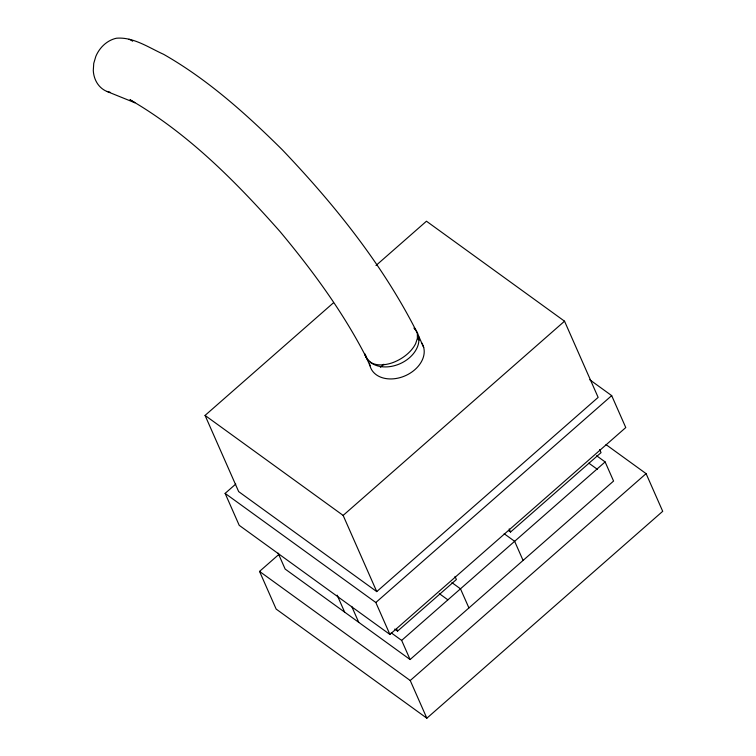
<?xml version="1.0" encoding="UTF-8"?>
<svg xmlns="http://www.w3.org/2000/svg" width="756" height="756" viewBox="0 0 756 756"><rect width="100%" height="100%" fill="white"/><g stroke="black" fill="none" stroke-linecap="round" stroke-linejoin="round"><path stroke-width="1.13" d="M375.987 265.498L426.46 221.215L564.534 321.196L598.138 397.391L376.743 591.598L238.669 491.617L205.065 415.422L333.472 302.787M589.746 379.739L611.689 395.624L625.77 427.556L389.916 634.454L239.208 525.325L225.127 493.385L235.768 484.057M380.362 367.321L383.906 364.212M606.028 444.623L646.096 473.634L662.71 511.311L426.856 718.2L276.148 609.071L259.535 571.404L279.04 554.29M376.743 591.598L343.139 515.412L564.534 321.196M389.916 634.454L375.826 602.513L611.689 395.624M394.717 629.058L397.571 631.128L456.388 579.531L455.008 576.412M508.646 530.646L510.546 532.026L601.039 452.646L599.669 449.527M605.131 461.925L613.57 481.052L410.102 659.534L401.663 640.408L605.131 461.925L596.578 455.726M426.856 718.2L410.234 680.523L646.096 473.634M365.734 355.641C369.589 367.832 385.758 365.828 395.029 361.727A28.898 17.426 -29.1 0 0 415.639 343.64L417.388 338.423L417.359 333.623L415.583 329.569C381.308 262.748 333.774 203.818 282.168 149.65C246.05 113.929 207.947 79.626 163.617 54.319C148.847 47.675 133.321 36.77 116.462 38.225A28.898 24.579 -68 0 0 95.851 56.313L93.744 63.372L93.29 70.573A27.537 23.417 -68 0 0 106.917 91.438L134.889 102.759L129.956 99.707C188.055 133.33 235.796 181.591 279.975 231.497C312.927 271.045 343.583 312.738 366.972 358.722M106.927 91.438L109.97 92.166M588.839 463.144L597.401 469.344M504.176 533.736L514.638 541.305L523.076 560.432M451.918 582.621L460.48 588.82L468.918 607.937M205.065 415.422L343.139 515.412M439.293 593.621L447.854 599.82M225.127 493.385L375.826 602.513M391.202 632.829L401.663 640.408M410.102 659.534L285.135 569.041L278.104 553.108M259.535 571.404L410.234 680.523M413.872 328.057L415.583 329.569M509.175 528.907L510.546 532.026M418.408 335.494L423.71 347.514M369.996 365.8L364.694 353.78A28.463 20.884 -23.8 0 0 401.634 362.965A28.463 20.884 -23.8 0 0 414.732 328.813M396.654 629.049L397.571 631.128M351.71 606.397L358.731 622.339M337.157 595.142L344.651 612.143M129.002 39.246A27.537 23.417 -68 0 1 132.678 41.211M421.423 342.562A28.463 20.884 -23.8 0 1 404.224 376.204A28.463 20.884 -23.8 0 1 369.589 363.627M417.463 338.575A28.463 20.884 -23.8 0 1 419.23 340.03"/></g></svg>
